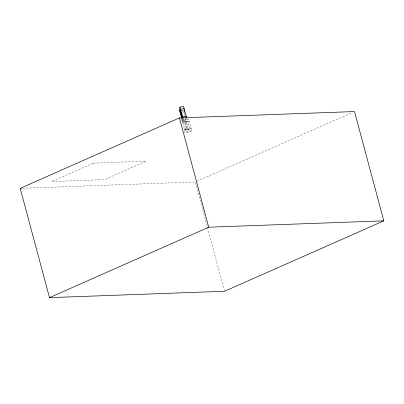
<?xml version="1.0" encoding="UTF-8"?>
<svg xmlns="http://www.w3.org/2000/svg" width="404" height="404" viewBox="0 0 404 404"><rect width="100%" height="100%" fill="white"/><g stroke="black" fill="none" stroke-linecap="round" stroke-linejoin="round"><path stroke-width="0.3" stroke-dasharray="2.02 1.52" d="M191.728 130.962L186.456 131.154L183.86 132.3L189.133 132.113L191.728 130.962L188.522 118.983L185.921 120.129L182.421 120.958L183.249 119.17L185.577 118.619M186.542 118.791L185.921 120.129L180.649 120.321L183.249 119.17L188.522 118.983M197.016 181.219L352.207 112.58M181.77 110.216L183.522 109.802M181.537 110.716L183.29 110.307M22.72 188.254L195.284 181.987L207.323 226.917M184.153 112.16L184.785 114.524M183.446 110.893L184.709 115.615M185.345 117.973L189.133 132.113M182.956 118.094L186.456 131.154M181.845 118.801L182.421 120.958M207.484 227.523L224.407 290.668M183.825 121.326L181.224 122.478L186.496 122.286L189.097 121.139L183.825 121.326M185.31 121.276L182.709 122.422L184.764 130.093L187.36 128.942L185.31 121.276M187.613 121.19L185.017 122.341L187.072 130.007L189.668 128.861L187.613 121.19M93.314 163.135L51.651 181.568L104.328 179.654L145.996 161.221L93.314 163.135M185.88 128.997L183.28 130.144L188.552 129.952L191.153 128.805L185.88 128.997"/><path stroke-width="0.61" d="M186.603 117.806L183.537 106.363L180.038 107.191L179.214 108.974L181.684 118.21M179.79 111.13L180.613 109.348L184.113 108.519M182.053 118.352L182.669 117.014L186.168 116.19L185.936 116.69M20.2 188.345L179.432 117.918L354.515 111.56L383.8 220.847L224.568 291.274L49.485 297.637L20.2 188.345L21.457 188.299M49.485 297.637L208.716 227.205L383.8 220.847M184.037 109.61L184.512 111.383M180.038 107.191L182.956 118.094M180.381 109.848L182.436 117.519M180.022 110.63L182.078 118.296M179.432 117.918L208.716 227.205"/></g></svg>
